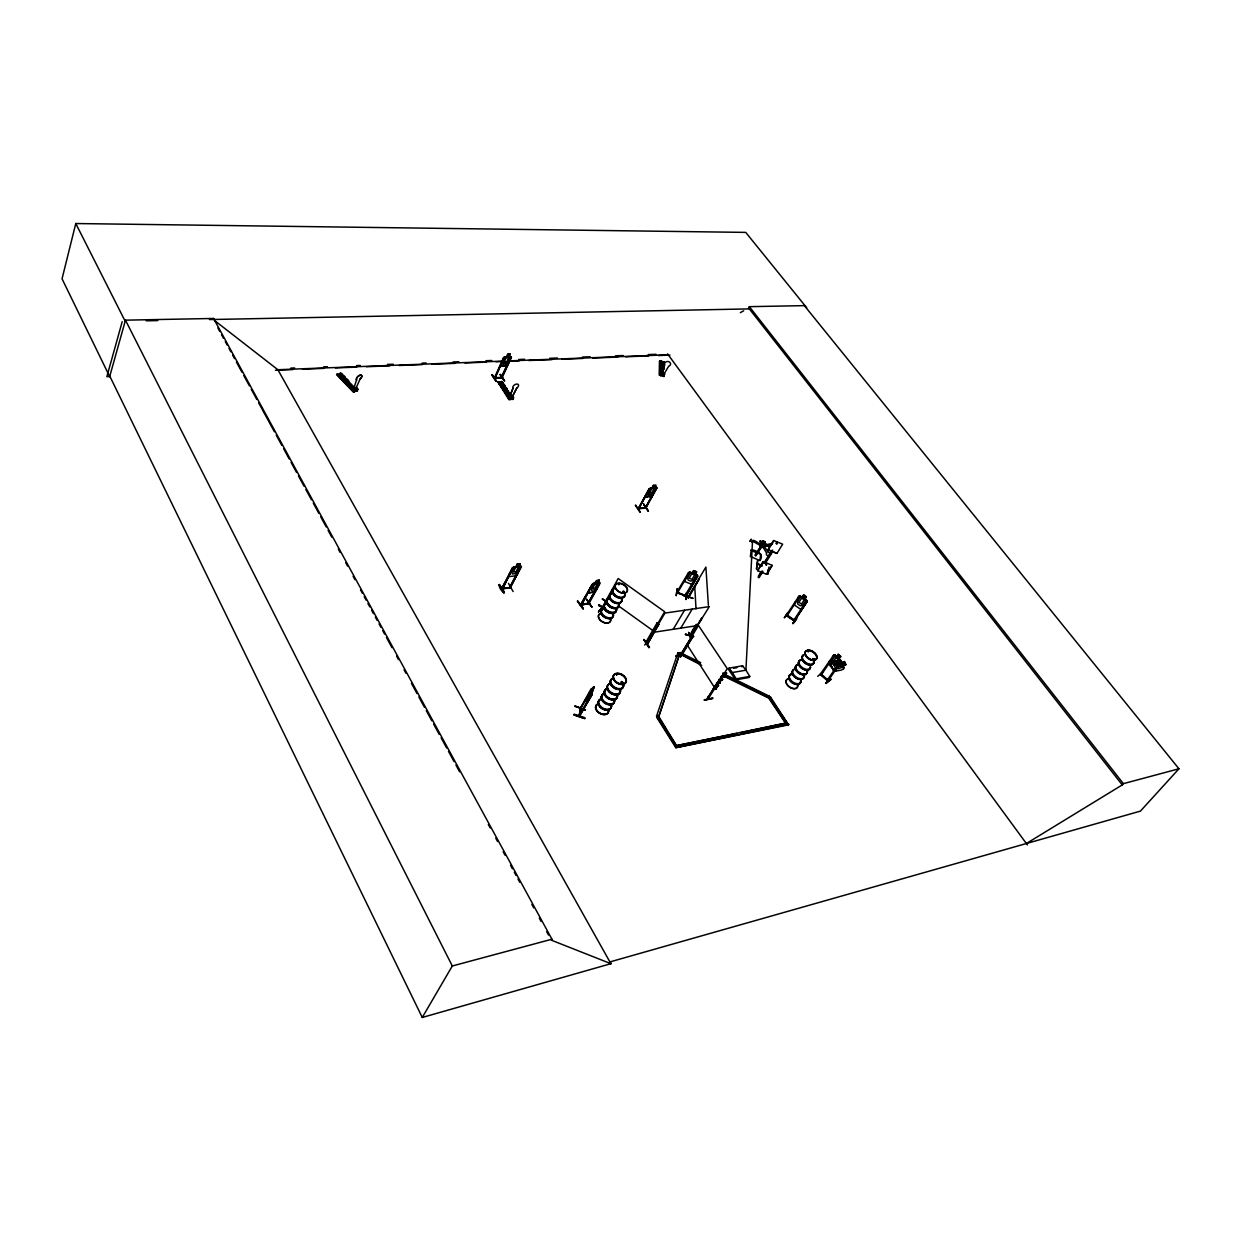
<?xml version="1.0" encoding="UTF-8"?>
<svg xmlns="http://www.w3.org/2000/svg" width="1241" height="1241" viewBox="0 0 1241 1241"><rect width="100%" height="100%" fill="white"/><g stroke="black" fill="none" stroke-linecap="round" stroke-linejoin="round"><path stroke-width="1.5" d="M664.09 368.546L659.886 367.367L664.09 368.546L664.09 362.093L660.026 360.681L659.964 375.309L660.864 375.604L660.243 361.333M660.026 360.681L659.964 375.309L659.793 361.022L660.848 361.565M662.818 376.302L663.982 376.364L664.602 373.758L663.795 376.023L660.321 374.829L660.491 372.347L659.886 373.51L663.982 374.922L663.919 376.488M663.982 376.364L659.421 375.108L659.452 361.069L664.09 362.093M659.514 375.17L659.793 361.022M512.719 397.43L511.773 397.523L512.223 396.81M662.927 372.781L662.585 374.022L663.206 372.952M501.162 377.636L510.64 358.478L501.317 377.59M501.488 376.938L502.279 376.907M511.494 396.05C511.866 398.268 513.79 395.491 508.034 397.539L508.919 396.282L509.617 399.044L512.998 398.857L512.611 396.081L513.758 397.865L512.362 399.261L513.371 399.354L501.845 381.747L497.889 381.949L508.857 399.633L513.2 399.09M510.547 587.567L509.911 586.931L510.904 586.853M601.559 608.695C599.698 610.96 603.7 609.222 601.652 608.711M686.087 599.527L686.878 592.903M339.77 373.789L357.051 390.868L357.889 389.193L356.214 387.44L355.019 390.946L356.881 388.262C353.251 387.239 358.153 390.419 355.733 388.402M752.62 541.029C771.328 552.586 750.681 535.957 752.713 541.51M813.507 658.8L813.615 659.669M752.496 541.495L745.919 670.171L749.766 676.407L749.083 677.462L735.525 679.882L728.389 669.178L729.056 668.123L742.599 665.781L745.919 670.171L732.376 672.544L729.056 668.123M808.093 650.936L808.418 651.742L807.472 651.06M644.637 644.994L649.198 639.86M762.563 545.435L763.37 545.42M356.058 388.619L355.609 388.526M843.26 665.409L845.881 664.602L843.073 665.378L842.98 667.131L838.094 668.651L835.286 667.782L833.921 664.943L835.286 662.772L840.157 661.251L841.755 662.492L844.423 661.546L845.835 664.649L844.423 661.546M776.975 544.116L776.726 544.008M776.618 543.542L776.726 542.27L777.595 542.627M776.959 553.424L768.024 549.685L773.686 540.533L782.652 544.163L776.959 553.424L768.024 549.81L773.686 540.533M643.598 504.373L648.329 511.292L643.707 504.079M772.181 565.353L766.55 574.288L757.584 570.674L763.199 561.599L772.181 565.353L766.55 574.288M768.505 570.596L768.21 573.885L768.039 570.24M769.001 566.982L767.729 573.73M766.519 565.151L766.271 565.043M767.776 573.714L768.272 569.867M766.193 564.624L766.286 563.29L767.155 563.647L765.604 564.546L766.286 563.29M763.199 561.599L757.584 570.674M590.794 696.092L579.175 716.274L580.183 708.58M591.104 688.802L579.904 709.076L580.757 707.603M756.405 569.154L757.382 560.575M757.879 560.761L756.591 568.781M584.573 718.508C552.121 706.656 606.492 726.016 574.04 715.049M574.955 706.362L585.473 709.805L575.141 706.098M512.3 396.096L511.773 397.322L511.664 396.034M512.611 396.081L512.037 397.322L508.469 397.275L508.919 396.282M792.782 623.432L796.582 618.313L792.906 623.106M579.144 716.15L580.71 708.394M579.904 709.076L592.872 687.467L591.678 695.348L579.531 716.398L580.788 707.789M579.609 714.769L579.997 715.685L579.159 715.421L590.421 695.968M593.12 690.151L593.756 687.762M593.974 686.707L591.786 693.952L588.234 699.071C586.946 695.286 596.704 683.108 592.531 689.313M594.082 686.754L592.267 691.78M591.678 695.348L586.528 703.352L588.761 693.89M586.683 703.399L587.195 697.147M500.712 363.939L500.511 366.312L506.623 366.017L508.531 363.566M500.619 366.235L503.706 357.672M696.061 576.941L696.884 577.499L696.061 576.941L684.908 595.773L686.351 595.509M694.153 582.401L691.733 584.278L684.489 581.486L688.615 572.613L690.012 572.085L697.209 574.955L697.83 576.196L685.885 596.207L696.915 577.267M695.208 574.18L696.589 571.791L693.486 570.581L692.168 573.094L690.167 573.28L687.623 577.592L688.088 580.043L690.973 581.16L693.595 579.904L696.154 575.591L695.069 574.211L696.589 571.791L693.548 570.705M770.925 545.621L763.991 546.35L763.68 545.078L772.321 544.008A2.187 1.722 6.2 0 1 772.631 543.558M768.288 552.447L764.022 545.947L762.595 546.505L766.674 553.16A2.187 1.706 6.5 0 0 767.745 555.689A2.187 1.706 6.5 0 0 770.661 554.572A2.187 1.706 6.5 0 0 768.582 552.431L768.598 552.261M828.088 680.983L827.049 680.363L839.692 662.337M685.746 599.387L686.506 592.748M690.012 572.085L688.522 572.613L676.593 592.577L685.203 595.292M827.049 680.409L827.887 679.68M685.11 595.882L685.373 594.842L686.382 595.277M688.522 574.025L687.669 573.699L688.522 574.025L677.431 592.981L677.927 592.267M763.618 545.637L764.72 543.108L763.727 544.721M765.681 544.194L763.789 544.132L764.89 541.619L762.92 540.797L761.927 542.395M759.926 560.529C768.443 549.577 735.789 546.443 760.702 553.998L759.926 560.529L750.355 556.557L751.224 549.949M761.819 543.325L761.974 542.069L759.942 541.216L763.417 542.007L755.195 555.084L755.753 555.751L762.145 546.257M761.741 545.792C763.122 547.979 762.734 544.008 760.283 543.76L759.632 544.954L761.819 545.869L762.455 544.83M762.145 545.513L761.183 544.939M764.611 544.039L762.734 542.301L765.976 543.729L759.957 546.381L762.92 540.797M763.68 545.078L772.321 544.008M763.789 544.132L763.944 542.891M833.44 656.939L832.556 656.458L833.44 656.939L821.216 674.949L820.41 674.235L828.057 680.875M821.278 674.375L820.922 675.042M821.402 674.406L820.177 674.375L833.595 655.248L834.883 655.155M677.214 588.761L676.205 595.789L677.229 588.777M678.051 592.081L677.012 591.941M677.508 592.95C673.336 589.956 689.531 597.867 684.97 595.525M677.912 592.5L677.214 591.709M695.767 626.736C688.166 641.985 689.034 634.896 696.372 624.332M761.819 545.869L759.632 544.954M688.817 597.247L688.367 596.456L687.995 597.836L699.397 578.663L688.429 597.867M509.306 574.242L508.965 576.677L509.26 574.35M693.471 636.866L685.466 634.275L693.657 636.168M825.575 683.031L830.663 678.982M830.974 679.401L825.901 683.403M830.989 679.385L825.885 683.45M511.944 396.701L511.121 396.329M621.214 682.612L622.811 683.775M616.653 675.057L617.18 674.282L616.312 674.763M622.594 591.724L623.571 592.733L624.27 591.817M624.254 592.717L623.99 591.476M619.088 584.418L618.856 584.371M618.933 584.651L618.545 583.751M618.592 584.542L618.933 584.154M588.948 602.614L588.823 603.7L580.633 605.174L591.74 585.395L580.4 604.863L589.351 602.94L588.56 603.11M588.622 590.732L588.141 593.074L594.548 591.786L596.719 589.32M588.963 603.7L587.862 603.529L595.835 589.056M580.866 604.15L581.905 604.274M581.812 604.289L580.726 605.143L588.312 603.297M648.066 643.009L647.057 642.838L647.988 642.683M662.585 373.494L663.206 373.991L662.647 373.324M704.252 699.784L712.52 698.202M712.66 697.752L712.706 698.59L704.438 700.095M712.505 698.156L704.438 700.172M645.878 494.895L645.367 497.207L651.308 496.493L653.324 494.104M794.985 602.118L794.349 604.972L800.771 609.393L803.16 607.826M603.886 607.268L603.824 606.399M662.927 367.584L662.042 366.56M645.816 508.05L638.215 508.872L649.167 488.706L652.223 487.682L648.205 492.987L648.469 494.694L650.842 494.445L653.123 492.475L655.496 488.147L654.643 487.511M584.635 718.12L574.102 714.676M584.852 717.717L574.304 714.227M690.834 634.911L690.756 634.26M806.712 307.768L745.732 232.393L75.779 223.535L62.05 278.822L109.673 376.597L125.481 320.162L213.576 318.456L551.935 939.204L551.314 940.166L610.882 963.683L609.905 961.93L1140.448 811.102L1178.95 768.784L804.37 305.627L749.347 306.667L748.633 307.97L1122.252 784.917L1026.369 843.523M829.546 661.189L828.786 664.044C834.433 672.467 837.225 668.883 841.243 661.81L839.164 658.831M722.665 674.856L769.079 697.551L786.98 725.163L768.691 698.109L769.42 696.232L724.775 674.406M722.309 675.445L768.691 698.109L769.42 696.232M355.066 388.309L356.167 389.162M122.192 321.714L106.866 376.675L109.999 376.55M503.768 388.045L505.18 389.24M579.981 708.192L580.338 707.572M841.708 662.539L839.366 659.778L830.213 663.609L833.626 670.714C836.76 670.652 843.508 671.179 844.097 667.363L840.809 660.29L834.852 655.093L836.589 656.613L838.187 654.333L840.762 656.551L839.025 658.831L839.8 660.693L836.93 664.85L834.433 665.517L832.044 663.439L831.982 660.553L834.836 656.396L836.636 656.753L838.218 654.472M843.74 668.79L843.073 665.378M510.004 586.962L510.811 586.869M510.687 587.908L509.555 587.645L516.272 574.521M511.059 587.195L510.129 587.288L521.468 566.703L520.817 565.88L512.486 567.695L501.705 588.979L502.683 588.917L512.347 568.812L501.535 588.715L510.454 587.582L520.398 567.851L509.927 587.986M213.25 319.495L213.576 318.456M660.15 373.525L663.795 374.58L663.795 376.023M769.079 697.551L770.614 697.256L788.531 724.853L675.818 747.687L656.784 717.438L658.847 716.538L680.13 652.58L700.731 662.663M666.464 729.801L658.475 717.127L656.551 716.181L677.85 652.952L700.327 663.935M658.475 717.127L680.13 652.58M353.406 389.643L356.539 379.963A3.382 1.691 -43.4 0 1 357.92 376.38A3.382 1.691 -43.4 0 1 361.503 375.387A3.382 1.691 -43.4 0 1 360.107 378.955L355.872 388.542M591.523 695.239L592.081 693.626M351.917 389.814C352.32 386.447 355.841 390.915 353.204 391.97L336.637 374.658L337.149 374.006L353.949 391.784M342.625 374.72C331.269 377.931 348.954 374.317 340.003 373.588M343.741 375.883L339.832 377.186L343.741 375.883C350.272 379.42 334.45 379.482 345.417 377.636M346.891 379.188L342.997 380.506L346.891 379.188C353.437 382.724 337.63 382.817 348.566 380.94M352.304 389.472L352.708 388.417M354.399 390.186L353.995 391.241L357.889 389.193M355.5 388.557L356.214 387.44M356.183 390.62L357.036 388.417L353.282 389.503M685.466 634.663L693.486 636.493M509.322 397.415L512.998 388.231A3.211 1.955 -33.3 0 1 514.565 384.85A3.211 1.955 -33.3 0 1 518.35 384.663A3.211 1.955 -33.3 0 1 516.783 388.061L511.975 397.275L511.23 396.608M509.399 397.539L512.998 388.231M763.044 541.681L763.82 541.665M344.905 379.886L346.797 381.003M708.316 697.333L708.425 698.9L707.51 698.078L719.749 679.385L718.927 679.525L719.485 681.914L716.522 683.264L719.191 681.449L720.276 683.077L719.594 679.401L720.245 680.115L719.454 679.432L707.587 698.14L708.146 698.962L727.273 668.635L698.45 625.464L679.975 655.962L680.533 656.66L692.183 637.734L688.6 632.445L691.051 636.835M660.864 373.696L664.819 364.854A2.994 2.451 -0.6 0 1 666.479 361.674A2.994 2.451 -0.6 0 1 670.373 363.024A2.994 2.451 -0.6 0 1 668.697 366.204L663.594 374.658M492.289 374.534L496.416 380.894M506.638 356.663L503.582 357.563L494.259 378.21L495.376 377.667M494.88 377.931L503.551 358.789L495.035 378.241M502.403 366.219L507.662 354.212L510.268 354.104L504.823 366.111M500.03 374.549L504.653 380.847L500.464 374.518M497.455 382.259L501.985 381.514C507.243 385.951 491.979 382.678 503.117 383.267M501.985 381.514L513.309 399.385M503.893 384.431L499.782 384.865L503.893 384.431C509.151 388.867 493.871 385.61 505.025 386.184M506.049 387.75L501.938 388.185L506.049 387.75C511.323 392.187 496.028 388.929 507.197 389.503M508.608 396.298L509.632 399.586L497.998 381.701M511.819 398.764L510.594 398.826L511.556 396.748L512.874 396.841L511.928 398.919L512.781 396.686M812.7 658.475L813.956 659.948M813.088 658.723L814.282 659.25L813.336 659.266M814.267 659.778L814.112 659.002M680.937 655.977L679.913 655.806L680.813 656.613L692.183 637.734M680.44 656.629L680.704 655.077M807.519 651.478L808.434 651.432M752.511 540.766L752.046 542.395L752.589 541.79M499.471 584.511C497.284 588.808 511.416 600.753 499.394 584.558M501.938 589.041L502.9 587.862M509.368 574.335L512.626 567.804M511.525 570.472L502.543 588.575M516.023 566.61L517.156 563.988L520.134 563.647L517.575 571.496L515.108 573.637L512.331 573.962L511.835 572.194L514.131 567.602L515.915 566.454M508.469 583.379L513.122 591.554M518.754 566.191L520.134 563.647M509.958 588.017L510.671 586.791M512.068 397.399L516.783 388.061M660.321 374.829L660.491 373.789L660.259 375.434M662.446 373.122C658.878 377.807 666.433 373.758 662.446 373.246M663.982 374.922L664.602 373.758M577.406 601.218C594.594 624.285 566.051 585.736 583.317 608.478M588.575 590.84L593.353 583.332L600.303 582.898L588.855 603.746M591.926 585.674L581.393 605.081L591.74 585.395M586.512 599.279L591.973 607.268L586.481 599.248M595.308 583.084L596.549 580.602L599.325 580.121L596.44 587.738L594.02 589.878L591.445 590.328L591.104 588.668L593.524 584.185L596.657 580.741L599.372 580.214L597.867 582.618M639.115 507.817L638.122 508.515M638.355 508.857L649.229 488.783M638.743 508.484L648.981 489.823L638.867 508.5M599.232 584.108L588.125 603.778L598.658 584.511M652.223 487.682L653.449 485.293L656.039 485.107L649.586 496.757M647.213 497.005L653.495 485.355M635.299 505.304L640.03 512.223M645.242 508.112L655.9 489.14L645.258 508.158M656.861 487.977L645.661 507.771L638.138 508.546M645.801 508.096L656.815 487.899M591.771 606.973L586.714 599.527M648.454 510.982L643.676 504.048M598.596 605.468L599 604.755L603.56 607.438M606.787 601.932L602.412 598.922L606.973 601.606M598.519 611.906L603.591 606.523L598.689 611.487M601.032 609.657L618.173 578.523L664.68 611.751L646.685 642.512M603.886 606.523L603.576 607.082M598.596 605.453L603.204 608.09M598.783 605.143L603.39 607.764M580.261 709.2L592.826 687.592M585.411 709.961L574.971 706.067M109.797 376.147L422.266 1017.465L452.298 965.979L551.935 939.204M647.182 641.488L646.22 641.147L646.577 642.419M646.639 642.45L657.978 623.292L657.187 622.734L646.204 641.721M647.585 643.365L646.732 643.505L647.197 642.76M646.732 643.505L658.63 624.394L647.74 643.707L646.887 643.831L664.928 613.085L709.309 606.616L690.353 637.005M658.63 624.394L647.755 643.645M649.322 647.616C638.014 630.661 647.786 644.855 649.524 647.228M760.578 546.629L763.417 542.007L759.647 541.697M683.713 595.416L692.866 598.131M673.196 629.296L684.551 610.231M680.782 628.132L692.183 609.114M688.631 632.476L691.889 637.781M676.143 656.055L684.427 654.674L675.678 656.024M677.85 652.952L701.692 665.362M696.418 624.999L689.98 635.516M622.982 683.791L622.672 682.674M689.965 636.711L691.454 636.168L690.058 636.695L697.411 624.549M699.397 621.276L702.127 617.878L690.198 637.021M702.127 617.878L690.648 636.292M680.006 655.869L691.408 637.067M621.788 683.124L621.353 682.379M656.551 716.181L658.847 716.538L676.454 745.655L668.465 732.981M755.195 555.084L761.586 545.59M755.753 555.751L761.493 546.428M656.784 717.438L658.847 716.538M763.898 543.217L764.89 541.619M757.367 563.771L762.269 565.291M757.336 564.112L762.005 566.005M775.982 543.465L776.726 542.27M763.711 563.414L771.747 550.477M764.611 562.995L772.647 550.058M765.464 562.095L771.483 552.4M765.356 563.29L772.383 551.966M758.329 576.243L761.322 571.434M758.22 577.468L762.207 571.046M759.073 576.538L761.074 573.342M758.965 577.763L762.951 571.341M675.818 747.687L788.919 724.279M708.037 698.916L707.959 697.364M741.916 666.836L742.599 665.781M735.525 679.882L736.208 678.827L749.766 676.407M784.374 617.615L787.694 612.635M786.763 614.621L794.783 620.453L786.173 615.443L798.94 596.207L800.259 596.021M787.073 615.738L798.832 597.79L797.947 597.433L798.832 597.79M786.965 616.017L787.539 615.164M802.136 597.2L803.594 594.951L806.355 596.843L804.882 599.093M803.641 595.091L802.136 597.386L800.29 597.2L797.575 601.373L797.777 604.103L800.336 605.856L802.865 605.019L805.595 600.846L804.711 599.155L806.355 596.843L803.594 594.951M794.209 619.771L793.573 620.624L805.502 602.397L806.262 602.909L805.502 602.397M806.666 600.318L807.115 601.776L794.24 621.089L807.007 601.745L806.666 600.318L800.228 595.959L798.832 596.161M768.691 698.109L770.614 697.256M817.71 676.314L823.031 671.908M827.375 679.897L828.507 680.223L827.918 681.123L841.15 661.763L839.35 659.654L832.416 661.81M793.139 623.758L796.815 618.949M784.374 617.754L788.299 612.589M508.453 363.551L506.623 366.017M586.528 703.352L587.815 701.77M663.02 367.103L662.042 367.708M661.36 366.39L661.918 366.312M508.903 576.584L515.93 575.824L518.164 573.264M1122.252 784.917L1123.369 783.66L1178.95 768.784M491.715 374.891L495.873 381.251M492.056 374.86L496.245 381.22M653.402 494.104L651.277 496.493M505.475 389.317L504.156 388.014M504.42 389.054L504.032 387.844M657.187 622.734L657.978 623.292M680.813 656.613L680.378 655.9M635.718 505.165L640.372 512.145M602.288 609.253L601.745 610.184M600.97 609.595L601.901 609.936L612.558 590.747L611.611 590.359L612.387 590.918M603.529 606.539L598.488 611.782M648.857 647.678L643.769 639.72M345.045 379.762C344.843 383.422 348.768 378.955 344.967 379.963M337.164 374.534L340.949 372.983M337.459 374.441L354.305 391.52M356.276 391.117L340.949 375.139M340.732 373.386L357.563 390.713L353.809 391.799L337.04 374.27M587.676 696.356L592.407 692.23M813.987 659.359L813.569 658.552M726.606 673.118L723.674 674.452L726.606 673.118L724.061 675.213L724.232 676.872L723.131 675.228L720.773 677.508L723.131 675.228M719.718 680.673L722.65 679.339L720.106 681.433M722.65 679.339L720.028 681.123L718.927 679.525M716.181 687.623L715.793 686.862L718.415 685.079L715.685 689.375L686.909 644.482M718.71 685.528L716.088 687.312L715.002 685.715L715.685 689.375M715.561 688.088L712.908 689.887L715.266 687.638M720.463 677.043L723.053 674.918L722.883 673.274L723.968 674.902M724.232 676.872L723.751 674.763L726.311 672.653M720.773 677.508L723.363 675.368L722.883 673.274M716.522 683.264L719.097 681.138M722.34 678.889L719.811 680.983L720.276 683.077M716.833 683.713L719.408 681.588L719.237 679.975M712.613 689.438L715.173 687.312M718.415 685.079L715.871 687.173L716.352 689.251M712.908 689.887L715.483 687.778L715.002 685.715M821.542 674.515L828.461 680.254M833.626 670.714L830.276 663.563M840.405 662.958L839.521 662.477M828.724 664.013L829.391 661.158M840.7 656.598L838.187 654.333M691.718 584.108L694.06 582.277M833.533 655.139L834.898 655.046M592.066 584.418L593.415 583.41M621.725 682.364L622.424 683.496M503.629 357.641L504.808 356.679M512.549 567.773L513.929 566.78M498.665 381.902L510.175 399.54L498.308 382.212M509.989 399.276L497.889 381.949M622.718 591.399L624.037 591.538M354.476 391.644L338.964 375.558M356.803 390.946L340.065 373.557M337.211 374.503L353.514 391.753L354.538 391.582M834.666 669.147L837.055 667.705M740.35 312.654L743.669 310.777M506.685 356.741L505.025 357.594L503.024 362.031L503.474 363.861L505.894 363.753L508.05 361.798L510.067 357.361L509.198 356.477L511.463 357.268L502.078 377.885L502.248 376.845M505.304 389.395L505.599 388.48M662.927 367.507L661.36 366.964M685.435 594.904L686.289 595.23M691.315 636.23L690.554 636.307M512.021 399.462L501.085 381.778M512.533 399.431L501.504 382.057M500.681 382.104L511.028 397.865M688.383 597.929L688.802 596.704M502.667 587.815L501.891 588.001L502.683 587.846M662.803 362.232L663.532 367.755L664.075 362.682M617.304 694.277A7.089 4.747 30.6 0 1 613.783 699.288L613.07 699.35M422.266 1017.465L611.006 963.652L610.029 961.899M494.57 377.248L495.237 377.248M736.921 733.447L674.763 745.996L786.298 723.007L740.691 732.686M707.851 697.566L708.363 698.125M588.079 592.981L594.625 591.926L596.859 589.397M733.462 668.294L736.844 667.705M505.397 389.193L504.591 389.364M658.816 624.673L657.87 624.518M653.666 632.29L697.83 625.526M345.153 379.886L346.689 380.366M510.625 587.846L501.922 588.994M520.398 567.851L519.746 568.223M512.517 569.092L511.525 568.921M517.202 564.081L520.181 563.724M645.553 507.755L646.111 507.088L645.134 508.096M639.131 508.019L645.32 507.616L638.37 507.926M649.477 492.848L651.851 492.599M770.94 545.466L764.006 546.195L763.696 544.908M650.424 487.868L656.411 487.248L654.767 487.418M651.851 488.535L654.224 488.287M648.981 489.823L649.152 490.071M502 377.559L494.694 377.528M502.109 377.807L494.461 378.226M504.327 361.969L506.762 361.86M507.709 354.29L510.315 354.166M504.808 356.756L510.92 356.477M506.328 357.532L508.763 357.424M503.706 359.006L502.977 359.037M290.782 368.096L294.644 367.957M323.622 366.855L327.484 366.7M356.462 365.614L360.324 365.459M387.378 364.435L393.18 364.218M422.157 363.132L426.02 362.977M453.074 361.953L458.875 361.736M485.914 360.712L491.715 360.495M518.769 359.471L524.555 359.254M549.685 358.308L557.411 358.013M582.525 357.067L590.251 356.772M615.365 355.826L623.106 355.531M648.221 354.585L655.946 354.29M214.755 320.659L277.875 369.725L503.97 361.084M509.772 360.852L668.232 354.802M275.44 370.237L292.86 369.57M302.525 369.197L323.792 368.375M335.396 367.925L356.679 367.119M366.343 366.747L389.55 365.847M399.23 365.49L422.436 364.59M432.101 364.218L455.307 363.334M464.972 362.961L486.255 362.139M495.919 361.767L503.66 361.472M509.462 361.255L519.126 360.883M528.806 360.511L552.012 359.626M561.677 359.254L582.944 358.432M592.624 358.06L617.77 357.098M625.495 356.803L648.702 355.903M658.382 355.546L669.985 355.097M146.236 320.814L157.731 320.581M209.419 319.558L749.362 308.9M618.871 603.731A6.701 4.266 29.2 0 1 615.552 608.137L615.009 608.012M502.202 588.281L509.973 587.458M663.066 362.155L663.066 370.935M786.422 615.334L794.473 620.903M602.211 609.486L601.42 608.959M833.735 670.574L836.744 670.807M501.442 377.869L509.911 358.509M827.794 681.045L820.317 674.53M623.696 591.321L623.401 592.066M623.401 591.554L623.37 592.112M763.417 542.007L759.942 541.216L761.074 543.62M685.435 634.26L693.471 636.555M683.512 595.664L692.912 598.379M688.677 597.526L687.933 597.169L705.896 567.075L708.378 605.267M685.854 596.145L676.779 592.686M504.327 380.801L500.154 374.487M757.367 563.786L762.036 565.663M762.812 541.712L764.782 542.534M679.773 653.169L688.367 657.358M691.795 659.049L695.224 660.724M724.403 674.98L746.725 685.901M750.153 687.576L769.048 696.806M602.273 599.186L606.865 601.792M623.323 592.624L622.703 591.662M786.251 615.505L794.364 621.105M646.84 642.233L645.909 641.892L646.949 642.342M618.142 605.639L653.418 630.955M360.107 378.955L360.247 379.094A3.382 1.691 -43.4 0 0 361.643 375.511A3.382 1.691 -43.4 0 0 358.06 376.519A3.382 1.691 -43.4 0 0 356.663 380.087L356.539 379.963M355.919 387.518L357.594 389.286M341.042 375.123L356.322 391.086M352.413 388.511L354.104 390.279M749.347 306.667L1123.369 783.66M667.534 353.856L1027.393 844.919M577.779 601.109L583.115 608.881M770.242 697.83L788.531 724.853M707.525 698.14L708.084 698.869M502 383.5L510.253 396.127M657.141 716.848L676.19 747.098M656.365 487.186L656.753 488.023M732.376 672.544L736.208 678.827M277.875 369.725L610.882 963.683M217.889 327.996L219.735 331.394M221.596 334.791L223.442 338.188M225.288 341.601L227.15 344.998M228.996 348.395L230.857 351.792M232.703 355.205L234.549 358.602M236.411 362L241.964 372.207M243.825 375.604L249.379 385.811M251.225 389.209L256.778 399.416M258.64 402.813L274.385 431.728M276.231 435.126L281.8 445.333M283.646 448.73L289.2 458.922M291.061 462.335L296.615 472.526M298.461 475.939L304.014 486.131M305.875 489.543L311.429 499.735M313.29 503.148L318.844 513.34M320.69 516.752L326.243 526.944M328.105 530.357L331.812 537.151M338.297 549.049L340.143 552.462M345.696 562.654L347.558 566.067M353.111 576.258L354.957 579.671M360.526 589.863L362.372 593.26M364.218 596.673L366.079 600.07M367.925 603.467L369.787 606.865M371.633 610.277L373.494 613.675M375.34 617.072L377.186 620.469M379.048 623.882L380.894 627.279M382.755 630.676L384.601 634.073M386.447 637.486L392.016 647.678M396.639 656.179L398.501 659.591M404.054 669.783L405.9 673.196M411.469 683.388L417.023 693.595M418.869 696.992L424.422 707.199M426.284 710.597L431.837 720.804M433.683 724.201L439.252 734.408M441.098 737.806L446.651 748.013M448.513 751.41L454.066 761.617M455.912 765.014L459.62 771.824M488.334 824.536L490.195 827.933M495.748 838.14L497.594 841.538M503.163 851.745L505.009 855.142M510.563 865.349L512.424 868.747M514.27 872.144L516.116 875.541M517.978 878.954L519.824 882.351M531.862 904.456L533.723 907.854M539.277 918.061L541.138 921.458M546.692 931.665L548.538 935.062M125.481 320.162L452.298 965.979M75.779 223.535L125.186 321.233M697.132 575.017L697.706 576.181M715.669 685.59L715.793 686.862M719.485 681.914L719.609 683.202M723.55 673.165L723.674 674.452M723.441 675.693L723.565 676.997M694.712 585.923L696.03 608.881M663.966 362.31L663.966 369.337M663.175 362.031L663.252 371.168M662.725 363.939L662.818 371.028M761.369 546.273A1.908 1.505 6.7 0 1 762.595 543.992A1.908 1.505 6.7 0 1 764.782 545.947A1.908 1.505 6.7 0 1 761.71 546.583M810.156 666.975A6.608 4.049 34 0 1 805.828 670.187A6.608 4.049 34 0 1 798.878 665.269A6.608 4.049 34 0 1 800.817 660.352M810.435 666.696A6.701 4.095 34 0 1 806.045 669.954A6.701 4.095 34 0 1 799.002 664.974A6.701 4.095 34 0 1 800.972 659.995M807.27 671.241A6.608 4.049 34 0 1 799.607 673.243A6.608 4.049 34 0 1 796.815 665.021M807.472 670.9A6.593 4.033 34 0 1 803.16 674.127A6.593 4.033 34 0 1 796.241 669.209A6.593 4.033 34 0 1 798.196 664.307M807.41 671.04A6.608 4.049 34 0 1 799.747 673.025A6.608 4.049 34 0 1 796.955 664.804M813.507 660.352A6.732 4.095 33.9 0 1 810.916 664.943A6.732 4.095 33.9 0 1 803.268 661.189A6.732 4.095 33.9 0 1 803.222 655.295M810.668 667.286A6.624 4.049 34 0 1 801.655 667.1A6.624 4.049 34 0 1 801.391 659.498M813.584 661.903A6.639 4.033 33.9 0 1 805.921 663.873A6.639 4.033 33.9 0 1 803.082 655.667M814.034 661.375A6.732 4.095 33.9 0 1 806.262 663.361A6.732 4.095 33.9 0 1 803.392 655.031M814.158 661.05A6.639 4.033 33.9 0 1 809.83 664.261A6.639 4.033 33.9 0 1 802.865 659.328A6.639 4.033 33.9 0 1 804.788 654.426M800.476 681.278A6.562 4.064 34.1 0 1 796.148 684.505A6.562 4.064 34.1 0 1 789.26 679.618A6.562 4.064 34.1 0 1 791.231 674.685M800.755 681.014A6.655 4.111 34.1 0 1 796.365 684.287A6.655 4.111 34.1 0 1 789.385 679.323A6.655 4.111 34.1 0 1 791.37 674.328M797.342 684.163A6.562 4.08 34.1 0 1 794.302 688.755A6.562 4.08 34.1 0 1 786.701 684.225A6.562 4.08 34.1 0 1 788.438 678.858M797.451 684.008A6.562 4.08 34.1 0 1 794.411 688.6A6.562 4.08 34.1 0 1 786.81 684.055A6.562 4.08 34.1 0 1 788.547 678.687M806.976 671.66A6.593 4.033 34 0 1 800.088 674.049A6.593 4.033 34 0 1 795.729 666.138M796.551 665.455A6.593 4.033 34 0 1 797.684 665.067M807.1 672.575A6.608 4.049 34 0 1 798.087 672.405A6.608 4.049 34 0 1 797.839 664.788M804.137 676.019A6.67 4.111 34 0 1 799.747 679.292A6.67 4.111 34 0 1 792.751 674.313A6.67 4.111 34 0 1 794.736 669.318M801.05 680.44A6.577 4.064 34.1 0 1 793.402 682.441A6.577 4.064 34.1 0 1 790.657 674.251M803.858 676.283A6.577 4.049 34 0 1 796.21 678.284A6.577 4.049 34 0 1 793.449 670.078M800.926 680.751A6.655 4.111 34.1 0 1 796.536 684.039A6.655 4.111 34.1 0 1 789.555 679.06A6.655 4.111 34.1 0 1 791.556 674.08M804.432 675.445A6.593 4.049 34 0 1 800.088 678.672A6.593 4.049 34 0 1 793.185 673.754A6.593 4.049 34 0 1 795.14 668.837M621.4 599.217A6.717 4.25 29.2 0 1 618.08 603.607A6.717 4.25 29.2 0 1 610.339 599.822A6.717 4.25 29.2 0 1 610.991 594.129M621.648 598.922A6.81 4.312 29.2 0 1 618.297 603.374A6.81 4.312 29.2 0 1 610.448 599.527A6.81 4.312 29.2 0 1 611.115 593.756M624.89 594.827A6.826 4.312 29.2 0 1 619.74 597.914A6.826 4.312 29.2 0 1 612.666 592.857A6.826 4.312 29.2 0 1 615.381 588.032M621.896 598.317A6.717 4.25 29.2 0 1 618.592 602.707A6.717 4.25 29.2 0 1 610.851 598.922A6.717 4.25 29.2 0 1 611.503 593.229M624.626 595.122A6.732 4.25 29.2 0 1 619.554 598.162A6.732 4.25 29.2 0 1 612.573 593.167A6.732 4.25 29.2 0 1 615.257 588.405M621.803 598.643A6.81 4.312 29.2 0 1 618.452 603.095A6.81 4.312 29.2 0 1 610.603 599.248A6.81 4.312 29.2 0 1 611.27 593.477M624.812 593.291A6.826 4.312 29.2 0 1 620.95 597.743A6.826 4.312 29.2 0 1 613.038 593.012A6.826 4.312 29.2 0 1 615.536 587.753M624.906 592.965A6.732 4.25 29.2 0 1 621.601 597.355A6.732 4.25 29.2 0 1 613.83 593.539A6.732 4.25 29.2 0 1 614.481 587.846M612.914 614.326A6.655 4.266 29.2 0 1 609.595 618.732A6.655 4.266 29.2 0 1 601.916 614.978A6.655 4.266 29.2 0 1 602.599 609.269M613.395 615.288A6.748 4.328 29.2 0 1 608.245 618.421A6.748 4.328 29.2 0 1 601.264 613.395A6.748 4.328 29.2 0 1 603.995 608.54M610.463 618.716A6.655 4.281 29.2 0 1 606.632 623.168A6.655 4.281 29.2 0 1 598.907 618.545A6.655 4.281 29.2 0 1 601.42 613.318M618.84 603.715A6.67 4.235 29.2 0 1 615.536 608.106A6.701 4.266 29.2 0 1 607.826 604.351A6.701 4.266 29.2 0 1 608.478 598.643A6.67 4.235 29.2 0 0 607.873 604.289A6.701 4.266 29.2 0 0 615.583 608.09A6.701 4.266 29.2 0 0 618.902 603.684A6.67 4.235 29.2 0 1 615.567 608.059A6.67 4.235 29.2 0 1 607.873 604.289A6.701 4.266 29.2 0 1 608.509 598.596A6.67 4.235 29.2 0 0 607.857 604.336A6.67 4.235 29.2 0 0 615.536 608.106M610.556 618.545A6.655 4.281 29.2 0 1 606.74 622.982A6.655 4.281 29.2 0 1 599.015 618.375A6.655 4.281 29.2 0 1 601.513 613.132M618.778 603.902A6.701 4.266 29.2 0 1 615.458 608.307A6.701 4.266 29.2 0 1 607.718 604.522A6.701 4.266 29.2 0 1 608.385 598.814M616.141 608.742A6.779 4.328 29.2 0 1 609.3 612.604A6.779 4.328 29.2 0 1 604.646 604.289M613.628 614.698A6.67 4.266 29.2 0 1 605.887 616.917A6.67 4.266 29.2 0 1 602.102 609.052M603.079 608.385A6.67 4.266 29.2 0 1 604.367 608.028M616.281 608.478A6.779 4.328 29.2 0 1 612.93 612.945A6.779 4.328 29.2 0 1 605.112 609.129A6.779 4.328 29.2 0 1 605.794 603.343M619.817 689.965A7.089 4.731 30.6 0 1 613.535 694.681A7.089 4.731 30.6 0 1 607.159 686.444M607.811 685.404A7.089 4.731 30.6 0 1 608.85 684.629M620.097 689.67A7.182 4.793 30.6 0 1 616.001 694.758A7.182 4.793 30.6 0 1 607.671 689.748A7.182 4.793 30.6 0 1 610.339 683.807M617.165 694.526A7.074 4.747 30.6 0 1 613.643 699.521A7.074 4.747 30.6 0 1 605.484 695.549A7.074 4.747 30.6 0 1 606.197 689.189M617.351 694.169A7.058 4.731 30.6 0 1 613.845 699.148A7.058 4.731 30.6 0 1 605.717 695.193A7.058 4.731 30.6 0 1 606.415 688.848M613.783 699.288A7.089 4.747 30.6 0 1 605.624 695.317A7.089 4.747 30.6 0 1 606.337 688.941M623.509 685.668A7.198 4.793 30.6 0 1 614.342 687.917A7.198 4.793 30.6 0 1 612.108 678.827M621.508 681.464A7.198 4.793 30.6 0 1 623.261 684.272M620.345 689.065A7.089 4.731 30.6 0 1 616.839 694.06A7.089 4.731 30.6 0 1 608.679 690.089A7.089 4.731 30.6 0 1 609.378 683.729M623.23 685.963A7.105 4.731 30.6 0 1 615.009 688.615A7.105 4.731 30.6 0 1 610.944 679.975M621.26 681.805A7.105 4.731 30.6 0 1 622.982 684.582M620.252 689.391A7.182 4.793 30.6 0 1 616.172 694.479A7.182 4.793 30.6 0 1 607.826 689.469A7.182 4.793 30.6 0 1 610.494 683.527M623.665 685.389A7.213 4.793 30.6 0 1 614.497 687.638A7.213 4.793 30.6 0 1 612.263 678.548M622.734 682.55A7.213 4.793 30.6 0 1 623.416 683.993M622.842 682.255A7.105 4.731 30.6 0 1 620.516 688.584A7.105 4.731 30.6 0 1 611.518 684.194A7.105 4.731 30.6 0 1 613.861 677.881M611.115 706.579A7.027 4.747 30.6 0 1 602.133 708.859A7.027 4.747 30.6 0 1 599.992 699.893M611.161 704.888A7.136 4.809 30.6 0 1 607.066 710.007A7.136 4.809 30.6 0 1 598.798 705.043A7.136 4.809 30.6 0 1 601.482 699.071M608.524 711.015A7.027 4.762 30.6 0 1 603.157 714.614A7.027 4.762 30.6 0 1 595.897 709.309A7.027 4.762 30.6 0 1 598.767 703.895M608.633 710.845A7.027 4.762 30.6 0 1 603.266 714.428A7.027 4.762 30.6 0 1 595.99 709.138A7.027 4.762 30.6 0 1 598.86 703.709M617.118 696.341A7.058 4.731 30.6 0 1 608.121 698.59A7.058 4.731 30.6 0 1 605.949 689.639M617.087 697.349A7.074 4.747 30.6 0 1 607.485 697.83A7.074 4.747 30.6 0 1 606.089 689.36M614.512 700.979A7.151 4.809 30.6 0 1 605.375 703.275A7.151 4.809 30.6 0 1 603.204 694.184M611.41 704.299A7.027 4.747 30.6 0 1 607.376 709.34A7.027 4.747 30.6 0 1 599.217 704.454A7.027 4.747 30.6 0 1 601.869 698.574M614 699.877A7.043 4.747 30.6 0 1 610.494 704.888A7.043 4.747 30.6 0 1 602.366 700.932A7.043 4.747 30.6 0 1 603.079 694.572M611.317 704.624A7.136 4.809 30.6 0 1 607.221 709.728A7.136 4.809 30.6 0 1 598.953 704.764A7.136 4.809 30.6 0 1 601.637 698.807M614.667 700.715A7.151 4.809 30.6 0 1 605.546 702.995A7.151 4.809 30.6 0 1 603.359 693.921M614.76 700.374A7.058 4.747 30.6 0 1 605.763 702.623A7.058 4.747 30.6 0 1 603.607 693.672M608.648 710.705A6.965 4.731 30.6 0 1 603.328 714.273A6.965 4.731 30.6 0 1 596.114 709.014A6.965 4.731 30.6 0 1 598.969 703.631M660.584 361.302L660.786 375.62L660.693 361.178M836.217 667.829L836.775 668.775L838.792 665.812L842.717 666.805L839.087 664.959L840.281 661.701L838.202 664.54L834.231 663.454L837.939 665.378L836.263 667.736M750.045 541.293L751.069 539.339L750.045 541.293M592.174 690.151L589.335 697.132L592.174 690.151M763.82 545.14L762.176 545.063L763.82 545.14M502.512 377.124L502.419 377.155M508.019 354.74L507.662 355.531L509.586 354.662L508.019 354.74M515.62 567.432L513.324 572.008L516.085 571.682L518.397 567.106L515.62 567.432M517.559 564.5L517.14 565.322L519.343 564.298L517.559 564.5M660.01 362.093L664.09 363.504L660.01 362.093M660.01 363.039L664.09 364.451L660.01 363.039M660.01 364.451L664.09 365.862L660.01 364.451M660.01 365.707L664.09 367.134L660.01 365.707M594.92 583.953L592.484 588.42L595.06 587.97L597.495 583.503L594.92 583.953M596.905 581.067L596.471 581.874L598.565 580.788L596.905 581.067M653.759 485.774L653.324 486.55L655.279 485.619L653.759 485.774M691.718 573.869L689.174 578.197L692.059 579.314L694.603 574.986L691.718 573.869M693.828 571.356L693.362 572.132L695.224 572.861L695.689 572.085L693.828 571.356M801.655 598.131L798.94 602.319L801.5 604.072L804.215 599.899L801.655 598.131M803.811 595.835L803.33 596.58L804.975 597.712L805.471 596.968L803.811 595.835M836.124 657.497L833.269 661.67L835.658 663.733L838.513 659.576L836.124 657.497M838.342 655.264L837.83 656.008L839.366 657.342L839.878 656.598L838.342 655.264M499.254 584.821L503.939 592.733L499.254 584.821M840.886 662.772L836.015 664.292L837.365 667.131L842.251 665.61L840.886 662.772M844.19 662.322L843.322 662.601L844.19 664.431L845.074 664.152L844.19 662.322M761.664 547.002A1.908 1.505 6.7 0 0 764.766 546.242A1.908 1.505 6.7 0 0 762.222 544.458A1.908 1.505 6.7 0 0 761.664 547.002M806.262 655.931A6.655 4.033 33.9 0 0 816.547 658.909A6.655 4.033 33.9 0 0 810.513 650.377A6.655 4.033 33.9 0 0 806.262 655.931M805.983 656.349A6.639 4.018 33.9 0 0 816.237 659.328A6.639 4.018 33.9 0 0 810.233 650.827A6.639 4.018 33.9 0 0 805.983 656.349M806.138 656.101A6.655 4.033 33.9 0 0 816.423 659.08A6.655 4.033 33.9 0 0 810.404 650.548A6.655 4.033 33.9 0 0 806.138 656.101M615.955 588.808A6.763 4.25 29.2 0 0 626.783 591.957A6.763 4.25 29.2 0 0 621.245 583.456A6.763 4.25 29.2 0 0 615.955 588.808M615.676 607.919A6.701 4.266 29.2 0 0 618.995 603.498A6.67 4.235 29.2 0 1 615.738 607.764A6.67 4.235 29.2 0 1 608.043 603.995A6.67 4.235 29.2 0 1 608.695 598.317A6.701 4.266 29.2 0 0 607.95 604.134A6.701 4.266 29.2 0 0 615.676 607.919M615.831 589.072A6.732 4.235 29.2 0 0 626.612 592.221A6.732 4.235 29.2 0 0 621.105 583.751A6.732 4.235 29.2 0 0 615.831 589.072M615.303 608.555A6.686 4.25 29.2 0 0 618.607 604.165A6.67 4.235 29.2 0 1 615.288 608.555A6.67 4.235 29.2 0 1 607.594 604.801A6.686 4.25 29.2 0 1 608.261 599.093A6.67 4.235 29.2 0 0 607.594 604.801A6.686 4.25 29.2 0 0 615.303 608.555M607.578 612.092A6.67 4.25 29.2 0 0 615.893 611.425A6.686 4.266 29.2 0 1 607.578 612.092A6.686 4.266 29.2 0 1 604.553 604.646A6.67 4.25 29.2 0 0 607.578 612.092M613.054 612.558A6.67 4.25 29.2 0 0 616.358 608.152A6.686 4.266 29.2 0 1 613.054 612.573A6.686 4.266 29.2 0 1 605.36 608.804A6.686 4.266 29.2 0 1 606.027 603.095A6.67 4.25 29.2 0 0 605.36 608.804A6.67 4.25 29.2 0 0 613.054 612.558M614.186 679.649A7.12 4.716 30.5 0 0 625.588 682.814A7.12 4.716 30.5 0 0 619.771 673.537A7.12 4.716 30.5 0 0 614.186 679.649M614.062 679.851A7.136 4.731 30.5 0 0 625.48 683.015A7.136 4.731 30.5 0 0 619.647 673.723A7.136 4.731 30.5 0 0 614.062 679.851M613.923 680.115A7.105 4.716 30.5 0 0 625.309 683.279A7.105 4.716 30.5 0 0 619.492 674.018A7.105 4.716 30.5 0 0 613.923 680.115"/></g></svg>
